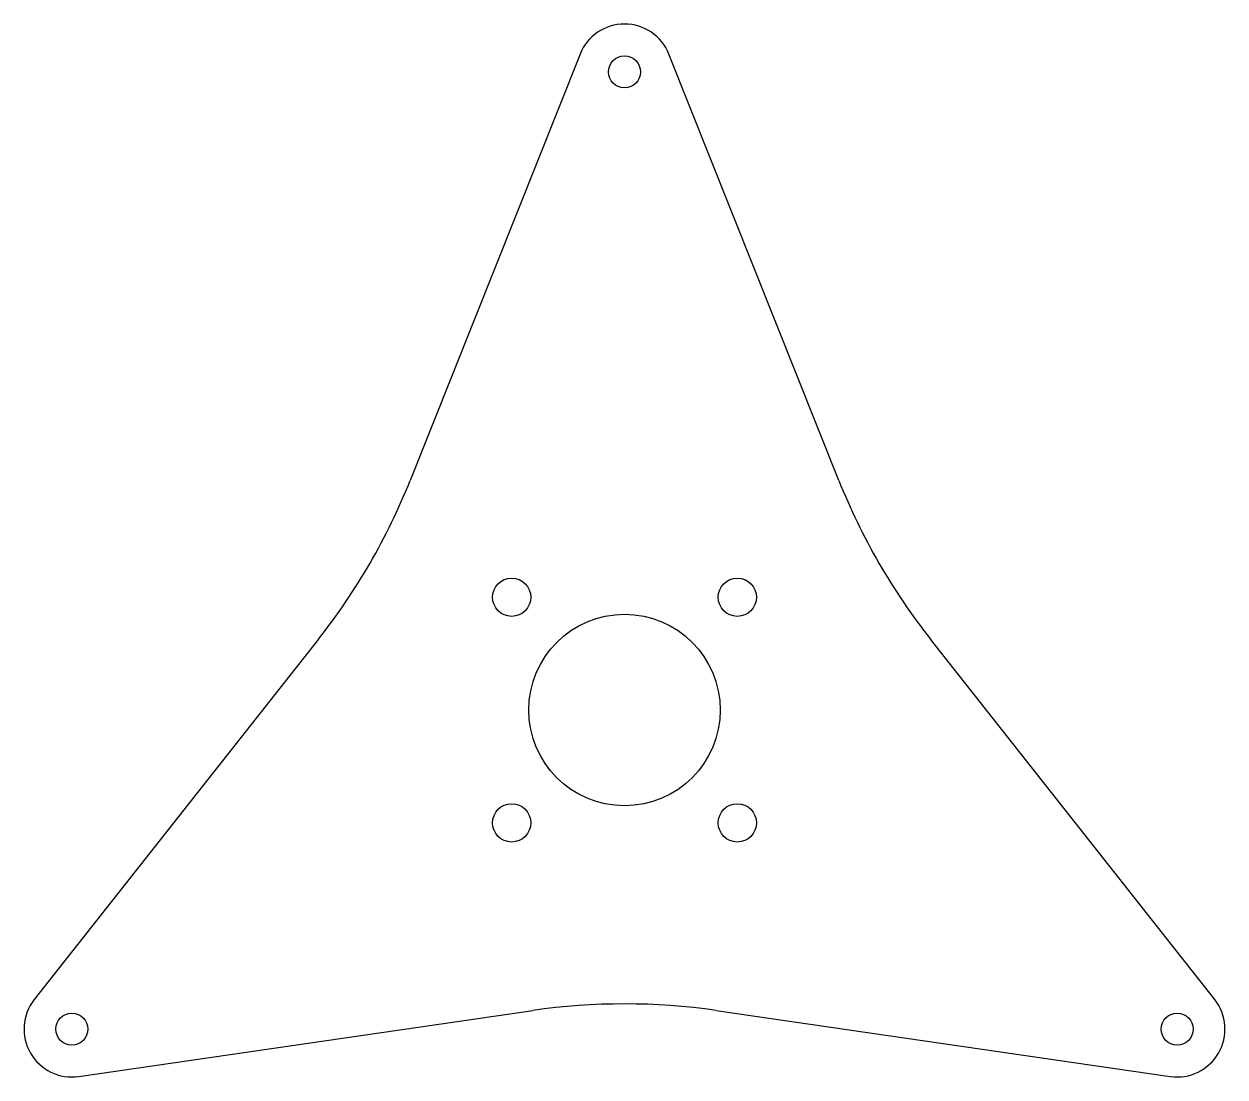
# Model space of a CAD drawing. Header units: millimetres. Extents: x -188 to 188, y -115 to 215.
import ezdxf

# ---------------------------------------------------------------- set-up
doc = ezdxf.new("R2010")
doc.units = ezdxf.units.MM

msp = doc.modelspace()

# ---------------------------------------------------------------- linework, layer by layer
at = {"color": 7, "linetype": 'Continuous', "lineweight": 25}
for p, q in [((-13.93, 205.55), (-67.18, 71.98)), ((67.18, 71.98), (13.93, 205.55)), ((-95.93, 22.19), (-184.98, -90.71)), ((184.98, -90.71), (95.93, 22.19)), ((-171.05, -114.84), (-28.75, -94.18)), ((28.75, -94.18), (171.05, -114.84))]:
    msp.add_line(p, q, dxfattribs=at)
for centre, radius in [((0, 200), 5), ((-35.36, 35.36), 6), ((35.36, 35.36), 6), ((0, 0), 30), ((-35.36, -35.36), 6), ((35.36, -35.36), 6), ((-173.21, -100), 5), ((173.21, -100), 5)]:
    msp.add_circle(centre, radius, dxfattribs=at)
for centre, radius, start, end in [((0, 200), 15, 21.7358, 158.2642), ((-252.96, 146.05), 200, 321.7358, 338.2642), ((252.96, 146.05), 200, 201.7358, 218.2642), ((-173.21, -100), 15, 141.7358, 278.2642), ((0, -292.1), 200, 81.7358, 98.2642), ((173.21, -100), 15, 261.7358, 38.2642)]:
    msp.add_arc(centre, radius, start, end, dxfattribs=at)

doc.saveas('drawing.dxf')
